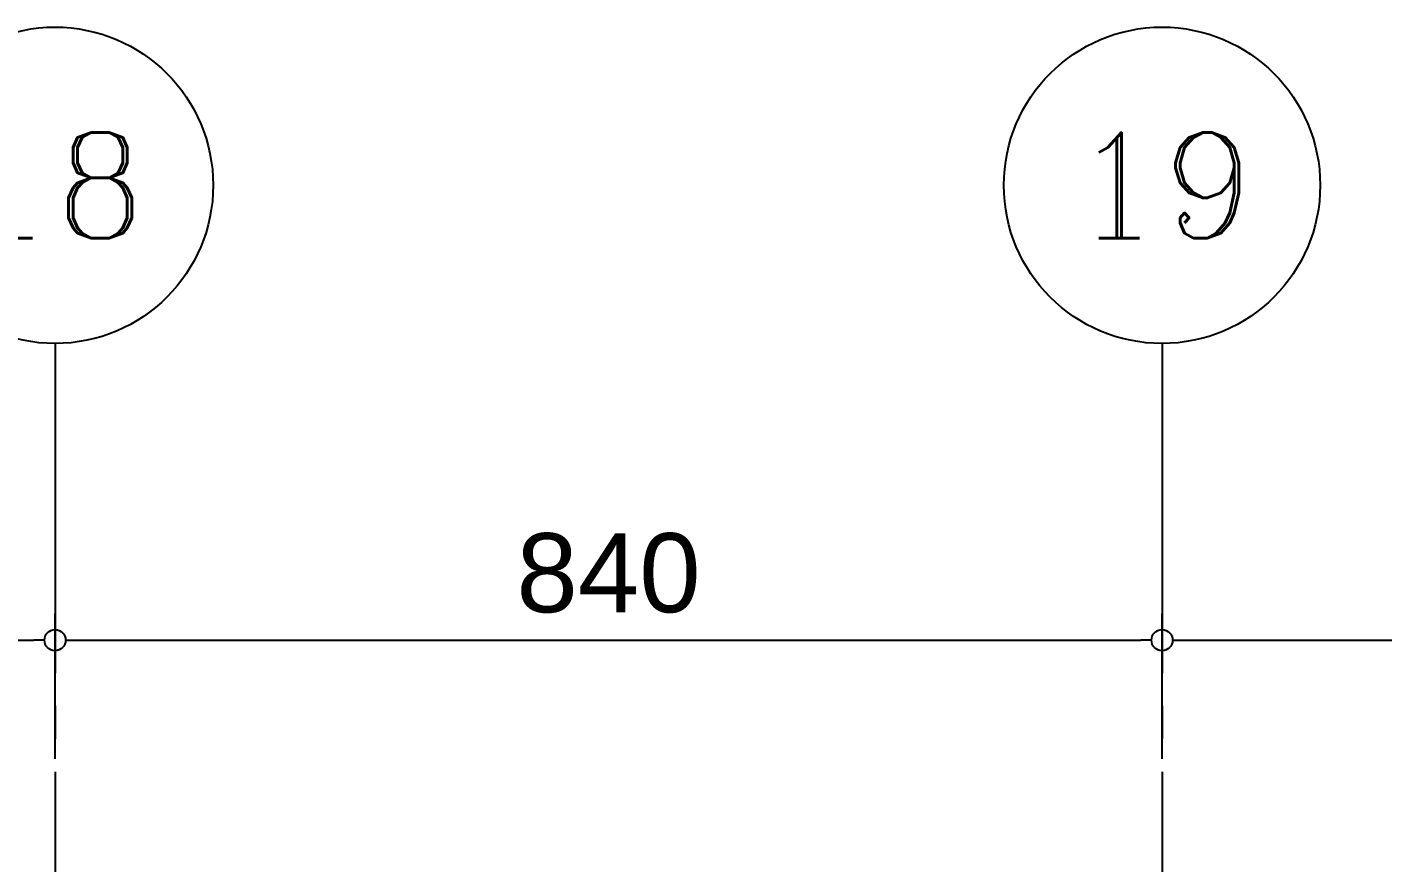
# Model space of a CAD drawing. Extents: x -18489 to 195597, y -1599 to 112111.
# Drawn here: x 15099 to 16128, y 28987 to 29621 of the extents above; entities that cross this region are included whole.
import ezdxf
from ezdxf.enums import TextEntityAlignment as Align
from ezdxf.xclip import XClip

# ---------------------------------------------------------------- set-up
doc = ezdxf.new("R2010")
doc.units = 0
doc.header["$LTSCALE"] = 100
doc.header["$XCLIPFRAME"] = 2
doc.linetypes.add('188K-SM-07-F10-MECH-CR PIPE-Y2257103$0$X-S-FAB_SL ALL$0$COL-CEN-LIN', pattern=[3.25, 2.5, -0.25, 0.25, -0.25])
for name, color, linetype in [('188K-SM-07-F10-MECH-CR PIPE-Y2257103$0$X-S-FAB_SL ALL$0$0-MC', 12, 'Continuous'), ('188K-SM-07-F10-MECH-CR PIPE-Y2257103$0$X-S-FAB_SL ALL$0$0-NC', 3, 'Continuous'), ('188K-SM-07-F10-MECH-CR PIPE-Y2257103$0$X-S-FAB_SL ALL$0$A-BLOCK', 7, 'Continuous'), ('188K-SM-07-F10-MECH-CR PIPE-Y2257103$0$X-S-FAB_SL ALL$0$CCL', 15, '188K-SM-07-F10-MECH-CR PIPE-Y2257103$0$X-S-FAB_SL ALL$0$COL-CEN-LIN'), ('188K-SM-07-F10-MECH-CR PIPE-Y2257103$0$X-S-FAB_SL ALL$0$DIM', 15, 'Continuous')]:
    doc.layers.add(name, color=color, linetype=linetype)
doc.styles.add('188K-SM-07-F10-MECH-CR PIPE-Y2257103$0$X-S-FAB_SL ALL$0$COL-NUM', font='romanc')
doc.styles.add('188K-SM-07-F10-MECH-CR PIPE-Y2257103$0$X-S-FAB_SL ALL$0$DIM', font='', dxfattribs={"width": 0.8})
doc.styles.add('188K-SM-07-F10-MECH-CR PIPE-Y2257103$0$X-S-FAB_SL ALL$0$Gen-Text', font='arial.ttf', dxfattribs={"height": 2.5})
doc.styles.get('188K-SM-07-F10-MECH-CR PIPE-Y2257103$0$X-S-FAB_SL ALL$0$DIM').set_extended_font_data('MingLiU')
doc.dimstyles.new('188K-SM-07-F10-MECH-CR PIPE-Y2257103$0$X-S-FAB_SL ALL$0$CIRL', dxfattribs={"dimtxt": 50, "dimasz": 25, "dimexe": 16, "dimexo": 0, "dimgap": 6, "dimtad": 1, "dimdsep": 46, "dimtxsty": '188K-SM-07-F10-MECH-CR PIPE-Y2257103$0$X-S-FAB_SL ALL$0$DIM', "dimblk": '188K-SM-07-F10-MECH-CR PIPE-Y2257103$0$X-S-FAB_SL ALL$0$_DotBlank', "dimcen": 10, "dimdle": 16, "dimclrd": 256, "dimclre": 256, "dimclrt": 6, "dimadec": 0, "dimazin": 0, "dimtfac": 1, "dimtix": 1, "dimtmove": 2, "dimatfit": 3, "dimldrblk": '188K-SM-07-F10-MECH-CR PIPE-Y2257103$0$X-S-FAB_SL ALL$0$ARROW', "dimfxl": 1, "dimtolj": 1, "dimtzin": 0, "dimarcsym": 0})

# ---------------------------------------------------------------- blocks, each defined once
blk = doc.blocks.new('188K-SM-07-F10-MECH-CR PIPE-Y2257103$0$X-S-FAB_SL ALL$0$cn-y')
at = {"layer": '188K-SM-07-F10-MECH-CR PIPE-Y2257103$0$X-S-FAB_SL ALL$0$0-MC'}
blk.add_circle((-50, 0), 50, dxfattribs=at)
at = {"layer": '188K-SM-07-F10-MECH-CR PIPE-Y2257103$0$X-S-FAB_SL ALL$0$0-NC', "style": '188K-SM-07-F10-MECH-CR PIPE-Y2257103$0$X-S-FAB_SL ALL$0$COL-NUM'}
blk.add_attdef('GRID-Y', text='', height=50, dxfattribs=at).set_placement((-50, 0), align=Align.MIDDLE_CENTER)
blk = doc.blocks.new('188K-SM-07-F10-MECH-CR PIPE-Y2257103$0$X-S-FAB_SL ALL$0$_DotBlank')
at = {"color": 0, "linetype": 'ByBlock', "lineweight": -2}
blk.add_line((-0.5, 0), (-1, 0), dxfattribs=at)
blk.add_circle((0, 0), 0.5, dxfattribs=at)
blk = doc.blocks.new('*D1880')
at = {"layer": '188K-SM-07-F10-MECH-CR PIPE-Y2257103$0$X-S-FAB_SL ALL$0$DIM', "lineweight": -2, "transparency": 16777216}
for p, q in [((9446.5, -76069.9), (9446.5, -75959.9)), ((10646.5, -76069.9), (10646.5, -75959.9)), ((9462.5, -75979.9), (10630.5, -75979.9))]:
    blk.add_line(p, q, dxfattribs=at)
at = {"layer": 'DefPoints', "color": 0, "transparency": 16777216}
for p in [(10646.5, -75979.9), (9446.5, -76069.9), (10646.5, -76069.9)]:
    blk.add_point(p, dxfattribs=at)
at = {"layer": '188K-SM-07-F10-MECH-CR PIPE-Y2257103$0$X-S-FAB_SL ALL$0$DIM', "lineweight": -2, "transparency": 16777216, "xscale": 16, "yscale": 16, "zscale": 16, "rotation": 180}
blk.add_blockref('188K-SM-07-F10-MECH-CR PIPE-Y2257103$0$X-S-FAB_SL ALL$0$_DotBlank', (9446.5, -75979.9), dxfattribs=at)
at = {"layer": '188K-SM-07-F10-MECH-CR PIPE-Y2257103$0$X-S-FAB_SL ALL$0$DIM', "lineweight": -2, "transparency": 16777216, "xscale": 16, "yscale": 16, "zscale": 16}
blk.add_blockref('188K-SM-07-F10-MECH-CR PIPE-Y2257103$0$X-S-FAB_SL ALL$0$_DotBlank', (10646.5, -75979.9), dxfattribs=at)
at = {"layer": '188K-SM-07-F10-MECH-CR PIPE-Y2257103$0$X-S-FAB_SL ALL$0$DIM', "color": 6, "transparency": 16777216, "insert": (10046.5, -75929.2), "char_height": 2.5, "attachment_point": 5, "style": '188K-SM-07-F10-MECH-CR PIPE-Y2257103$0$X-S-FAB_SL ALL$0$Gen-Text'}
blk.add_mtext('\\A1;{\\H24x;1200}', dxfattribs=at)
blk = doc.blocks.new('188K-SM-07-F10-MECH-CR PIPE-Y2257103$0$X-S-FAB_SL ALL$0$ARROW')
at = {"color": 3}
blk.add_solid([(0, 0), (-2.4, -0.4), (-2.4, 0.4)], dxfattribs=at)
blk = doc.blocks.new('*D1881')
at = {"layer": '188K-SM-07-F10-MECH-CR PIPE-Y2257103$0$X-S-FAB_SL ALL$0$DIM', "lineweight": -2, "transparency": 16777216}
for p, q in [((10646.5, -76069.9), (10646.5, -75959.9)), ((11486.5, -76069.9), (11486.5, -75959.9)), ((10662.5, -75979.9), (11470.5, -75979.9))]:
    blk.add_line(p, q, dxfattribs=at)
at = {"layer": 'DefPoints', "color": 0, "transparency": 16777216}
for p in [(11486.5, -75979.9), (10646.5, -76069.9), (11486.5, -76069.9)]:
    blk.add_point(p, dxfattribs=at)
at = {"layer": '188K-SM-07-F10-MECH-CR PIPE-Y2257103$0$X-S-FAB_SL ALL$0$DIM', "lineweight": -2, "transparency": 16777216, "xscale": 16, "yscale": 16, "zscale": 16, "rotation": 180}
blk.add_blockref('188K-SM-07-F10-MECH-CR PIPE-Y2257103$0$X-S-FAB_SL ALL$0$_DotBlank', (10646.5, -75979.9), dxfattribs=at)
at = {"layer": '188K-SM-07-F10-MECH-CR PIPE-Y2257103$0$X-S-FAB_SL ALL$0$DIM', "lineweight": -2, "transparency": 16777216, "xscale": 16, "yscale": 16, "zscale": 16}
blk.add_blockref('188K-SM-07-F10-MECH-CR PIPE-Y2257103$0$X-S-FAB_SL ALL$0$_DotBlank', (11486.5, -75979.9), dxfattribs=at)
at = {"layer": '188K-SM-07-F10-MECH-CR PIPE-Y2257103$0$X-S-FAB_SL ALL$0$DIM', "color": 6, "transparency": 16777216, "insert": (11066.5, -75929.2), "char_height": 2.5, "attachment_point": 5, "style": '188K-SM-07-F10-MECH-CR PIPE-Y2257103$0$X-S-FAB_SL ALL$0$Gen-Text'}
blk.add_mtext('\\A1;{\\H24x;840}', dxfattribs=at)
blk = doc.blocks.new('*D1882')
at = {"layer": '188K-SM-07-F10-MECH-CR PIPE-Y2257103$0$X-S-FAB_SL ALL$0$DIM', "lineweight": -2, "transparency": 16777216}
for p, q in [((11486.5, -76069.9), (11486.5, -75959.9)), ((12326.5, -76069.9), (12326.5, -75959.9)), ((11502.5, -75979.9), (12310.5, -75979.9))]:
    blk.add_line(p, q, dxfattribs=at)
at = {"layer": 'DefPoints', "color": 0, "transparency": 16777216}
for p in [(12326.5, -75979.9), (11486.5, -76069.9), (12326.5, -76069.9)]:
    blk.add_point(p, dxfattribs=at)
at = {"layer": '188K-SM-07-F10-MECH-CR PIPE-Y2257103$0$X-S-FAB_SL ALL$0$DIM', "lineweight": -2, "transparency": 16777216, "xscale": 16, "yscale": 16, "zscale": 16, "rotation": 180}
blk.add_blockref('188K-SM-07-F10-MECH-CR PIPE-Y2257103$0$X-S-FAB_SL ALL$0$_DotBlank', (11486.5, -75979.9), dxfattribs=at)
at = {"layer": '188K-SM-07-F10-MECH-CR PIPE-Y2257103$0$X-S-FAB_SL ALL$0$DIM', "lineweight": -2, "transparency": 16777216, "xscale": 16, "yscale": 16, "zscale": 16}
blk.add_blockref('188K-SM-07-F10-MECH-CR PIPE-Y2257103$0$X-S-FAB_SL ALL$0$_DotBlank', (12326.5, -75979.9), dxfattribs=at)
at = {"layer": '188K-SM-07-F10-MECH-CR PIPE-Y2257103$0$X-S-FAB_SL ALL$0$DIM', "color": 6, "transparency": 16777216, "insert": (11906.5, -75929.2), "char_height": 2.5, "attachment_point": 5, "style": '188K-SM-07-F10-MECH-CR PIPE-Y2257103$0$X-S-FAB_SL ALL$0$Gen-Text'}
blk.add_mtext('\\A1;{\\H24x;840}', dxfattribs=at)
blk = doc.blocks.new('188K-SM-07-F10-MECH-CR PIPE-Y2257103$0$X-S-FAB_SL ALL$0$A$Ceb448ab1')
at = {"layer": '188K-SM-07-F10-MECH-CR PIPE-Y2257103$0$X-S-FAB_SL ALL$0$CCL'}
for p, q in [((15120, 3600), (15120, 0)), ((15960, 3600), (15960, 0))]:
    blk.add_line(p, q, dxfattribs=at)
at = {"layer": '188K-SM-07-F10-MECH-CR PIPE-Y2257103$0$X-S-FAB_SL ALL$0$A-BLOCK'}
ref = blk.add_blockref('188K-SM-07-F10-MECH-CR PIPE-Y2257103$0$X-S-FAB_SL ALL$0$cn-y', (15240, 3720), dxfattribs=dict(at, xscale=2.399999999999997, yscale=2.399999999999997, zscale=2.399999999999997))
ref.add_attrib('GRID-Y', '18', dxfattribs={"layer": '188K-SM-07-F10-MECH-CR PIPE-Y2257103$0$X-S-FAB_SL ALL$0$0-NC', "height": 80, "style": '188K-SM-07-F10-MECH-CR PIPE-Y2257103$0$X-S-FAB_SL ALL$0$COL-NUM'}).set_placement((15120, 3720), align=Align.MIDDLE_CENTER)
ref = blk.add_blockref('188K-SM-07-F10-MECH-CR PIPE-Y2257103$0$X-S-FAB_SL ALL$0$cn-y', (16080, 3720), dxfattribs=dict(at, xscale=2.399999999999997, yscale=2.399999999999997, zscale=2.399999999999997))
ref.add_attrib('GRID-Y', '19', dxfattribs={"layer": '188K-SM-07-F10-MECH-CR PIPE-Y2257103$0$X-S-FAB_SL ALL$0$0-NC', "height": 80, "style": '188K-SM-07-F10-MECH-CR PIPE-Y2257103$0$X-S-FAB_SL ALL$0$COL-NUM'}).set_placement((15960, 3720), align=Align.MIDDLE_CENTER)
at = {"layer": '188K-SM-07-F10-MECH-CR PIPE-Y2257103$0$X-S-FAB_SL ALL$0$DIM'}
for base, p1, p2, picture, middle in [((15120, 3375), (13920, 3285), (15120, 3285), '*D1880', (14520, 3425.634)), ((15960, 3375), (15120, 3285), (15960, 3285), '*D1881', (15540, 3425.634)), ((16800, 3375), (15960, 3285), (16800, 3285), '*D1882', (16380, 3425.634))]:
    dim = blk.add_linear_dim(base=base, p1=p1, p2=p2, text='{\\H24x;<>}', dimstyle='188K-SM-07-F10-MECH-CR PIPE-Y2257103$0$X-S-FAB_SL ALL$0$CIRL', override={"dimtxt": 60, "dimasz": 16, "dimexe": 20, "dimgap": 20, "dimtxsty": '188K-SM-07-F10-MECH-CR PIPE-Y2257103$0$X-S-FAB_SL ALL$0$Gen-Text'}, dxfattribs=at)
    dim.commit()
    dim.dimension.update_dxf_attribs({"geometry": picture, "text_midpoint": middle, "insert": (4473.521, 79354.854)})
blk = doc.blocks.new('188K-SM-07-F10-MECH-CR PIPE-Y2257103$0$X-S-FAB_SL ALL')
at = {"layer": '188K-SM-07-F10-MECH-CR PIPE-Y2257103$0$X-S-FAB_SL ALL$0$CCL'}
blk.add_blockref('188K-SM-07-F10-MECH-CR PIPE-Y2257103$0$X-S-FAB_SL ALL$0$A$Ceb448ab1', (-4473.521, -73553.977), dxfattribs=at)
blk = doc.blocks.new('188K-SM-07-F10-MECH-CR PIPE-Y2257103')
ref = blk.add_blockref('188K-SM-07-F10-MECH-CR PIPE-Y2257103$0$X-S-FAB_SL ALL', (4473.521, 99334.763))
XClip(ref).set_block_clipping_path([(-7553.4648570136, -75341.9369645483), (24026.2025623869, -67725.7696244382)])

msp = doc.modelspace()

# ---------------------------------------------------------------- block references
msp.add_blockref('188K-SM-07-F10-MECH-CR PIPE-Y2257103', (0, 0))

doc.saveas('drawing.dxf')
